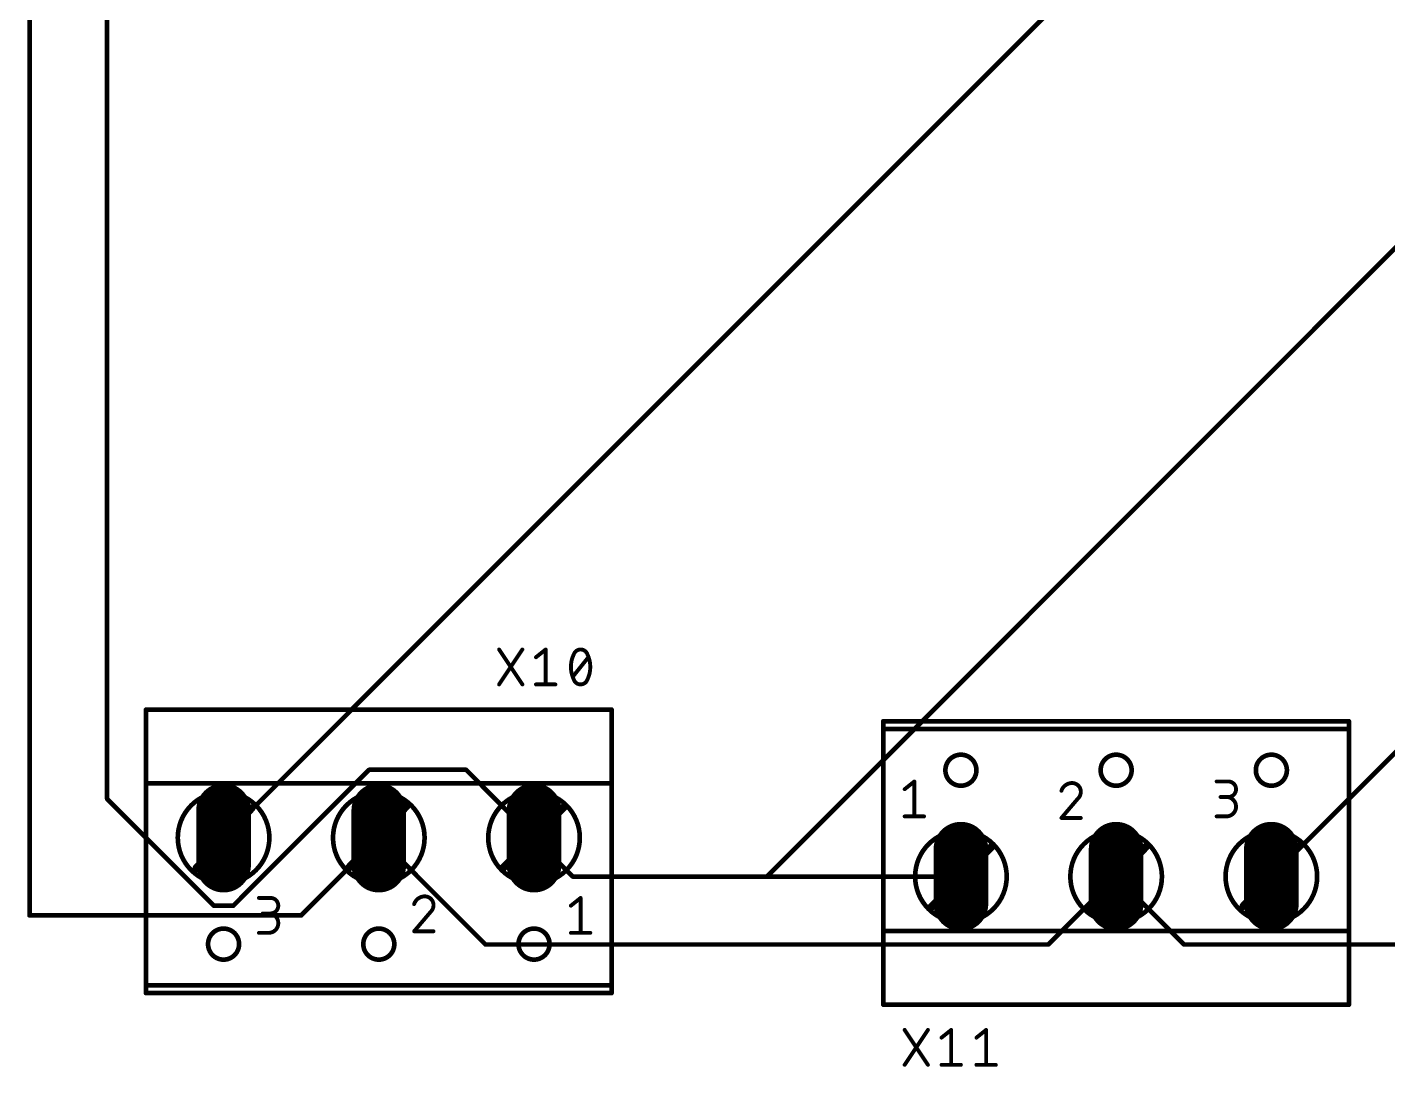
# Model space of a CAD drawing. Extents: x 12 to 245, y 1 to 99.
# Drawn here: x 16.43 to 60.96, y 2.03 to 36.04 of the extents above; entities that cross this region are included whole.
import ezdxf

# ---------------------------------------------------------------- set-up
doc = ezdxf.new("R2010")
doc.units = 0
for name, color, linetype in [('1', 12, 'CONTINUOUS'), ('17', 110, 'CONTINUOUS'), ('21', 253, 'CONTINUOUS'), ('23', 53, 'CONTINUOUS'), ('25', 253, 'CONTINUOUS'), ('51', 253, 'CONTINUOUS')]:
    doc.layers.add(name, color=color, linetype=linetype)

# ---------------------------------------------------------------- blocks, each defined once
blk = doc.blocks.new('LONGP100')
at = {"const_width": 1}
blk.add_lwpolyline([(-0.5, 0), (0.5, 0)], dxfattribs=at)
at = {"const_width": 0.5}
for points in [[(-0.5, 0.25, 1), (-0.5, -0.25)], [(0.5, -0.25, 1), (0.5, 0.25)]]:
    blk.add_lwpolyline(points, format="xyb", dxfattribs=at)

msp = doc.modelspace()

# ---------------------------------------------------------------- linework, layer by layer
at = {"layer": '1', "const_width": 0.1524}
for points in [[(86.36, 73.025), (22.86, 9.525)], [(16.51, 6.985), (16.51, 50.8)], [(19.05, 41.275), (19.05, 10.795)], [(40.64, 8.255), (65.7225, 33.3375)], [(66.04, 17.145), (57.15, 8.255)], [(23.1775, 7.3025), (27.6225, 11.7475)], [(27.6225, 11.7475), (30.7975, 11.7475)], [(30.7975, 11.7475), (33.02, 9.525)], [(19.05, 10.795), (22.5425, 7.3025)], [(27.94, 9.525), (25.4, 6.985)], [(27.94, 9.525), (31.4325, 6.0325)], [(34.29, 8.255), (33.02, 9.525)], [(40.64, 8.255), (34.29, 8.255)], [(46.99, 8.255), (40.64, 8.255)], [(49.8475, 6.0325), (52.07, 8.255)], [(54.2925, 6.0325), (52.07, 8.255)], [(22.5425, 7.3025), (23.1775, 7.3025)], [(25.4, 6.985), (16.51, 6.985)], [(31.4325, 6.0325), (49.8475, 6.0325)], [(73.9775, 6.0325), (54.2925, 6.0325)]]:
    msp.add_lwpolyline(points, dxfattribs=at)
at = {"layer": '1', "const_width": 0.0762}
for points in [[(27.6225, 11.7856, 1), (27.6225, 11.7094)], [(27.6494, 11.7206, 1), (27.5956, 11.7744)], [(30.8244, 11.7744, 1), (30.7706, 11.7206)], [(30.7975, 11.7094, 1), (30.7975, 11.7856)], [(19.0119, 10.795, 1), (19.0881, 10.795)], [(19.0769, 10.8219, 1), (19.0231, 10.7681)], [(22.8331, 9.5519, 1), (22.8869, 9.4981)], [(27.9669, 9.5519, 1), (27.9131, 9.4981)], [(27.9669, 9.4981, 1), (27.9131, 9.5519)], [(33.0469, 9.5519, 1), (32.9931, 9.4981)], [(32.9931, 9.4981, 1), (33.0469, 9.5519)], [(34.29, 8.2931, 1), (34.29, 8.2169)], [(34.2631, 8.2281, 1), (34.3169, 8.2819)], [(40.64, 8.2931, 1), (40.64, 8.2169)], [(40.6131, 8.2819, 1), (40.6669, 8.2281)], [(40.64, 8.2169, 1), (40.64, 8.2931)], [(46.99, 8.2169, 1), (46.99, 8.2931)], [(52.0969, 8.2819, 1), (52.0431, 8.2281)], [(52.0969, 8.2281, 1), (52.0431, 8.2819)], [(57.1231, 8.2819, 1), (57.1769, 8.2281)], [(22.5425, 7.3406, 1), (22.5425, 7.2644)], [(22.5156, 7.2756, 1), (22.5694, 7.3294)], [(23.1506, 7.3294, 1), (23.2044, 7.2756)], [(23.1775, 7.2644, 1), (23.1775, 7.3406)], [(16.51, 7.0231, 1), (16.51, 6.9469)], [(16.4719, 6.985, 1), (16.5481, 6.985)], [(25.3731, 7.0119, 1), (25.4269, 6.9581)], [(25.4, 6.9469, 1), (25.4, 7.0231)], [(31.4325, 6.0706, 1), (31.4325, 5.9944)], [(31.4056, 6.0056, 1), (31.4594, 6.0594)], [(49.8206, 6.0594, 1), (49.8744, 6.0056)], [(49.8475, 5.9944, 1), (49.8475, 6.0706)], [(54.2925, 6.0706, 1), (54.2925, 5.9944)], [(54.2656, 6.0056, 1), (54.3194, 6.0594)]]:
    msp.add_lwpolyline(points, format="xyb", dxfattribs=at)
at = {"layer": '21', "const_width": 0.1524}
for points in [[(35.56, 13.716), (20.32, 13.716)], [(20.32, 11.303), (20.32, 13.716)], [(35.56, 13.716), (35.56, 11.303)], [(44.45, 13.081), (44.45, 13.335)], [(44.45, 13.335), (59.69, 13.335)], [(59.69, 13.081), (59.69, 13.335)], [(59.69, 13.081), (44.45, 13.081)], [(44.45, 6.477), (44.45, 13.081)], [(59.69, 13.081), (59.69, 6.477)], [(20.32, 4.699), (20.32, 11.303)], [(21.971, 11.303), (20.32, 11.303)], [(27.051, 11.303), (23.749, 11.303)], [(32.131, 11.303), (28.829, 11.303)], [(35.56, 11.303), (33.909, 11.303)], [(35.56, 11.303), (35.56, 4.699)], [(44.45, 4.064), (44.45, 6.477)], [(44.45, 6.477), (46.101, 6.477)], [(47.879, 6.477), (51.181, 6.477)], [(52.959, 6.477), (56.261, 6.477)], [(58.039, 6.477), (59.69, 6.477)], [(59.69, 6.477), (59.69, 4.064)], [(20.32, 4.699), (35.56, 4.699)], [(20.32, 4.699), (20.32, 4.445)], [(35.56, 4.445), (20.32, 4.445)], [(35.56, 4.699), (35.56, 4.445)], [(44.45, 4.064), (59.69, 4.064)]]:
    msp.add_lwpolyline(points, dxfattribs=at)
at = {"layer": '21'}
for points, const_width in [([(20.32, 13.7541, 1), (20.32, 13.6779)], 0.0762), ([(20.3581, 13.716, 1), (20.2819, 13.716)], 0.0762), ([(35.5981, 13.716, 1), (35.5219, 13.716)], 0.0762), ([(35.56, 13.6779, 1), (35.56, 13.7541)], 0.0762), ([(44.4881, 13.335, 1), (44.4119, 13.335)], 0.0762), ([(44.45, 13.3731, 1), (44.45, 13.2969)], 0.0762), ([(59.7281, 13.335, 1), (59.6519, 13.335)], 0.0762), ([(59.69, 13.2969, 1), (59.69, 13.3731)], 0.0762), ([(44.45, 13.1191, 1), (44.45, 13.0429)], 0.0762), ([(44.4881, 13.081, 1), (44.4119, 13.081)], 0.0762), ([(44.4119, 13.081, 1), (44.4881, 13.081)], 0.0762), ([(59.7281, 13.081, 1), (59.6519, 13.081)], 0.0762), ([(59.6519, 13.081, 1), (59.7281, 13.081)], 0.0762), ([(59.69, 13.0429, 1), (59.69, 13.1191)], 0.0762), ([(46.99, 11.2268, 1), (46.99, 12.2428, 1), (46.99, 11.2268)], 0.1524), ([(52.07, 11.2268, 1), (52.07, 12.2428, 1), (52.07, 11.2268)], 0.1524), ([(57.15, 11.2268, 1), (57.15, 12.2428, 1), (57.15, 11.2268)], 0.1524), ([(20.3581, 11.303, 1), (20.2819, 11.303)], 0.0762), ([(20.32, 11.3411, 1), (20.32, 11.2649)], 0.0762), ([(20.2819, 11.303, 1), (20.3581, 11.303)], 0.0762), ([(21.971, 11.2649, 1), (21.971, 11.3411)], 0.0762), ([(23.749, 11.3411, 1), (23.749, 11.2649)], 0.0762), ([(27.051, 11.2649, 1), (27.051, 11.3411)], 0.0762), ([(28.829, 11.3411, 1), (28.829, 11.2649)], 0.0762), ([(32.131, 11.2649, 1), (32.131, 11.3411)], 0.0762), ([(33.909, 11.3411, 1), (33.909, 11.2649)], 0.0762), ([(35.5981, 11.303, 1), (35.5219, 11.303)], 0.0762), ([(35.5219, 11.303, 1), (35.5981, 11.303)], 0.0762), ([(35.56, 11.2649, 1), (35.56, 11.3411)], 0.0762), ([(22.86, 5.5372, 1), (22.86, 6.5532, 1), (22.86, 5.5372)], 0.1524), ([(27.94, 5.5372, 1), (27.94, 6.5532, 1), (27.94, 5.5372)], 0.1524), ([(33.02, 5.5372, 1), (33.02, 6.5532, 1), (33.02, 5.5372)], 0.1524), ([(44.4881, 6.477, 1), (44.4119, 6.477)], 0.0762), ([(44.45, 6.5151, 1), (44.45, 6.4389)], 0.0762), ([(44.4119, 6.477, 1), (44.4881, 6.477)], 0.0762), ([(46.101, 6.4389, 1), (46.101, 6.5151)], 0.0762), ([(47.879, 6.5151, 1), (47.879, 6.4389)], 0.0762), ([(51.181, 6.4389, 1), (51.181, 6.5151)], 0.0762), ([(52.959, 6.5151, 1), (52.959, 6.4389)], 0.0762), ([(56.261, 6.4389, 1), (56.261, 6.5151)], 0.0762), ([(58.039, 6.5151, 1), (58.039, 6.4389)], 0.0762), ([(59.7281, 6.477, 1), (59.6519, 6.477)], 0.0762), ([(59.6519, 6.477, 1), (59.7281, 6.477)], 0.0762), ([(59.69, 6.4389, 1), (59.69, 6.5151)], 0.0762), ([(20.32, 4.7371, 1), (20.32, 4.6609)], 0.0762), ([(20.3581, 4.699, 1), (20.2819, 4.699)], 0.0762), ([(20.2819, 4.699, 1), (20.3581, 4.699)], 0.0762), ([(20.32, 4.4831, 1), (20.32, 4.4069)], 0.0762), ([(20.2819, 4.445, 1), (20.3581, 4.445)], 0.0762), ([(35.5981, 4.699, 1), (35.5219, 4.699)], 0.0762), ([(35.5219, 4.699, 1), (35.5981, 4.699)], 0.0762), ([(35.5219, 4.445, 1), (35.5981, 4.445)], 0.0762), ([(35.56, 4.6609, 1), (35.56, 4.7371)], 0.0762), ([(35.56, 4.4069, 1), (35.56, 4.4831)], 0.0762), ([(44.45, 4.1021, 1), (44.45, 4.0259)], 0.0762), ([(44.4119, 4.064, 1), (44.4881, 4.064)], 0.0762), ([(59.6519, 4.064, 1), (59.7281, 4.064)], 0.0762), ([(59.69, 4.0259, 1), (59.69, 4.1021)], 0.0762)]:
    msp.add_lwpolyline(points, format="xyb", dxfattribs=dict(at, const_width=const_width))
at = {"layer": '23'}
for p in [(27.94, 8.89), (52.07, 8.89)]:
    msp.add_point(p, dxfattribs=at)
at = {"layer": '25', "const_width": 0.127}
for points in [[(31.877, 14.5415), (32.639, 15.6845)], [(31.877, 15.6845), (32.639, 14.5415)], [(33.0835, 15.4305), (33.401, 15.6845)], [(33.401, 15.6845), (33.401, 14.5415)], [(34.29, 14.7955), (34.798, 15.4305)], [(33.0835, 14.5415), (33.7185, 14.5415)], [(45.1485, 2.0955), (45.9105, 3.2385)], [(45.1485, 3.2385), (45.9105, 2.0955)], [(46.355, 2.9845), (46.6725, 3.2385)], [(46.6725, 3.2385), (46.6725, 2.0955)], [(47.498, 2.9845), (47.8155, 3.2385)], [(47.8155, 3.2385), (47.8155, 2.0955)], [(46.355, 2.0955), (46.99, 2.0955)], [(47.498, 2.0955), (48.133, 2.0955)]]:
    msp.add_lwpolyline(points, dxfattribs=at)
at = {"layer": '25'}
for points, const_width in [([(31.9034, 15.7021, 1), (31.8506, 15.6669)], 0.0635), ([(32.6654, 15.6669, 1), (32.6126, 15.7021)], 0.0635), ([(33.4328, 15.6845, 1), (33.3693, 15.6845)], 0.0635), ([(33.4208, 15.6597, 1), (33.3812, 15.7093)], 0.0635), ([(34.3218, 15.5258, 0.1139), (34.2265, 15.113)], 0.127), ([(34.544, 15.6845, 0.3205), (34.3218, 15.5258)], 0.127), ([(34.3503, 15.5118, 1), (34.2932, 15.5397)], 0.0635), ([(34.544, 15.7163, 1), (34.544, 15.6527)], 0.0635), ([(34.7662, 15.5258, 0.3205), (34.544, 15.6845)], 0.127), ([(34.544, 15.6527, 1), (34.544, 15.7163)], 0.0635), ([(34.8615, 15.113, 0.1139), (34.7662, 15.5258)], 0.127), ([(34.7948, 15.5397, 1), (34.7377, 15.5118)], 0.0635), ([(33.0637, 15.4553, 1), (33.1033, 15.4057)], 0.0635), ([(34.2583, 15.113, 1), (34.1947, 15.113)], 0.0635), ([(34.1947, 15.113, 1), (34.2583, 15.113)], 0.0635), ([(34.2265, 15.113, 0.1139), (34.3218, 14.7003)], 0.127), ([(34.2917, 15.536, 1), (34.3518, 15.5155)], 0.0635), ([(34.7662, 14.7003, 0.1139), (34.8615, 15.113)], 0.127), ([(34.7362, 15.5155, 1), (34.7963, 15.536)], 0.0635), ([(34.8228, 15.4107, 1), (34.7732, 15.4503)], 0.0635), ([(34.8933, 15.113, 1), (34.8297, 15.113)], 0.0635), ([(34.8297, 15.113, 1), (34.8933, 15.113)], 0.0635), ([(34.2652, 14.8153, 1), (34.3148, 14.7757)], 0.0635), ([(34.3518, 14.7105, 1), (34.2917, 14.69)], 0.0635), ([(34.3218, 14.7003, 0.3205), (34.544, 14.5415)], 0.127), ([(34.2932, 14.6863, 1), (34.3503, 14.7142)], 0.0635), ([(34.544, 14.5415, 0.3205), (34.7662, 14.7003)], 0.127), ([(34.7377, 14.7142, 1), (34.7948, 14.6863)], 0.0635), ([(34.7963, 14.69, 1), (34.7362, 14.7105)], 0.0635), ([(31.8506, 14.5591, 1), (31.9034, 14.5239)], 0.0635), ([(32.6126, 14.5239, 1), (32.6654, 14.5591)], 0.0635), ([(33.0835, 14.5733, 1), (33.0835, 14.5098)], 0.0635), ([(33.3693, 14.5415, 1), (33.4328, 14.5415)], 0.0635), ([(33.7185, 14.5098, 1), (33.7185, 14.5733)], 0.0635), ([(34.544, 14.5733, 1), (34.544, 14.5098)], 0.0635), ([(34.544, 14.5098, 1), (34.544, 14.5733)], 0.0635), ([(45.1749, 3.2561, 1), (45.1221, 3.2209)], 0.0635), ([(45.9369, 3.2209, 1), (45.8841, 3.2561)], 0.0635), ([(46.7043, 3.2385, 1), (46.6407, 3.2385)], 0.0635), ([(46.6923, 3.2137, 1), (46.6527, 3.2633)], 0.0635), ([(47.8473, 3.2385, 1), (47.7837, 3.2385)], 0.0635), ([(47.8353, 3.2137, 1), (47.7957, 3.2633)], 0.0635), ([(46.3352, 3.0093, 1), (46.3748, 2.9597)], 0.0635), ([(47.4782, 3.0093, 1), (47.5178, 2.9597)], 0.0635), ([(45.1221, 2.1131, 1), (45.1749, 2.0779)], 0.0635), ([(45.8841, 2.0779, 1), (45.9369, 2.1131)], 0.0635), ([(46.355, 2.1273, 1), (46.355, 2.0637)], 0.0635), ([(46.6407, 2.0955, 1), (46.7043, 2.0955)], 0.0635), ([(46.99, 2.0637, 1), (46.99, 2.1273)], 0.0635), ([(47.498, 2.1273, 1), (47.498, 2.0637)], 0.0635), ([(47.7837, 2.0955, 1), (47.8473, 2.0955)], 0.0635), ([(48.133, 2.0637, 1), (48.133, 2.1273)], 0.0635)]:
    msp.add_lwpolyline(points, format="xyb", dxfattribs=dict(at, const_width=const_width))
at = {"layer": '51'}
for points, const_width in [([(23.749, 11.303), (21.971, 11.303)], 0.1524), ([(28.829, 11.303), (27.051, 11.303)], 0.1524), ([(33.909, 11.303), (32.131, 11.303)], 0.1524), ([(45.1485, 11.1125), (45.466, 11.3665)], 0.127), ([(45.466, 11.3665), (45.466, 10.2235)], 0.127), ([(55.3593, 11.3665), (55.7403, 11.3665)], 0.127), ([(28.8544, 10.5664), (26.9494, 8.5344)], 0.254), ([(50.8191, 10.8077), (50.2793, 10.1727)], 0.127), ([(55.7403, 10.8585), (55.4863, 10.8585)], 0.127), ([(23.7744, 10.4902), (21.971, 8.5344)], 0.254), ([(34.0106, 10.541), (32.004, 8.5344)], 0.254), ([(45.1485, 10.2235), (45.7835, 10.2235)], 0.127), ([(55.3593, 10.2235), (55.6768, 10.2235)], 0.127), ([(50.2793, 10.1727), (50.9143, 10.1727)], 0.127), ([(45.9994, 7.239), (48.006, 9.2456)], 0.254), ([(51.1556, 7.2136), (53.0606, 9.2456)], 0.254), ([(56.2356, 7.2898), (58.039, 9.2456)], 0.254), ([(24.0157, 7.5565), (24.3967, 7.5565)], 0.127), ([(34.2265, 7.3025), (34.544, 7.5565)], 0.127), ([(34.544, 7.5565), (34.544, 6.4135)], 0.127), ([(29.6355, 7.0993), (29.0957, 6.4643)], 0.127), ([(24.3967, 7.0485), (24.1427, 7.0485)], 0.127), ([(24.0157, 6.4135), (24.3332, 6.4135)], 0.127), ([(29.0957, 6.4643), (29.7307, 6.4643)], 0.127), ([(34.2265, 6.4135), (34.8615, 6.4135)], 0.127), ([(46.101, 6.477), (47.879, 6.477)], 0.1524), ([(51.181, 6.477), (52.959, 6.477)], 0.1524), ([(56.261, 6.477), (58.039, 6.477)], 0.1524)]:
    msp.add_lwpolyline(points, dxfattribs=dict(at, const_width=const_width))
for points, const_width in [([(21.971, 11.3411, 1), (21.971, 11.2649)], 0.0762), ([(23.749, 11.2649, 1), (23.749, 11.3411)], 0.0762), ([(27.051, 11.3411, 1), (27.051, 11.2649)], 0.0762), ([(28.829, 11.2649, 1), (28.829, 11.3411)], 0.0762), ([(32.131, 11.3411, 1), (32.131, 11.2649)], 0.0762), ([(33.909, 11.2649, 1), (33.909, 11.3411)], 0.0762), ([(45.1287, 11.1373, 1), (45.1683, 11.0877)], 0.0635), ([(45.4978, 11.3665, 1), (45.4342, 11.3665)], 0.0635), ([(45.4858, 11.3417, 1), (45.4462, 11.3913)], 0.0635), ([(50.6286, 11.3157, 0.3252), (50.2793, 11.0617)], 0.127), ([(50.6286, 11.3475, 1), (50.6286, 11.284)], 0.0635), ([(50.9143, 11.03, 0.4142), (50.6286, 11.3157)], 0.127), ([(50.6285, 11.284, 1), (50.6286, 11.3475)], 0.0635), ([(55.3593, 11.3983, 1), (55.3593, 11.3347)], 0.0635), ([(55.7403, 11.3983, 1), (55.7403, 11.3347)], 0.0635), ([(55.7403, 10.8585, 1), (55.7403, 11.3665)], 0.127), ([(55.7403, 11.3347, 1), (55.7403, 11.3983)], 0.0635), ([(22.86, 8.0264, 1), (22.86, 11.0236, 1), (22.86, 8.0264)], 0.1524), ([(27.94, 8.0264, 1), (27.94, 11.0236, 1), (27.94, 8.0264)], 0.1524), ([(28.9007, 10.523, 1), (28.8081, 10.6098)], 0.127), ([(33.02, 8.0264, 1), (33.02, 11.0236, 1), (33.02, 8.0264)], 0.1524), ([(50.2491, 11.0715, 1), (50.3095, 11.0519)], 0.0635), ([(50.8191, 10.8077, 0.2053), (50.9143, 11.03)], 0.127), ([(50.7972, 10.8307, 1), (50.8409, 10.7847)], 0.0635), ([(50.8432, 10.7871, 1), (50.7949, 10.8283)], 0.0635), ([(50.946, 11.03, 1), (50.8826, 11.0299)], 0.0635), ([(50.8826, 11.03, 1), (50.9461, 11.03)], 0.0635), ([(55.4863, 10.8903, 1), (55.4863, 10.8268)], 0.0635), ([(55.6768, 10.8903, 1), (55.6768, 10.8268)], 0.0635), ([(55.6768, 10.2235, 1), (55.6768, 10.8585)], 0.127), ([(55.7403, 10.8903, 1), (55.7403, 10.8268)], 0.0635), ([(55.7403, 10.8268, 1), (55.7403, 10.8903)], 0.0635), ([(23.8211, 10.4472, 1), (23.7277, 10.5332)], 0.127), ([(34.0555, 10.4961, 1), (33.9657, 10.5859)], 0.127), ([(45.1485, 10.2553, 1), (45.1485, 10.1918)], 0.0635), ([(45.4342, 10.2235, 1), (45.4978, 10.2235)], 0.0635), ([(45.7835, 10.1918, 1), (45.7835, 10.2553)], 0.0635), ([(55.3593, 10.2553, 1), (55.3593, 10.1918)], 0.0635), ([(55.6768, 10.2553, 1), (55.6768, 10.1918)], 0.0635), ([(55.6768, 10.1918, 1), (55.6768, 10.2553)], 0.0635), ([(46.99, 6.7564, 1), (46.99, 9.7536, 1), (46.99, 6.7564)], 0.1524), ([(50.2793, 10.2045, 1), (50.2793, 10.141)], 0.0635), ([(50.2551, 10.1933, 1), (50.3035, 10.1521)], 0.0635), ([(52.07, 6.7564, 1), (52.07, 9.7536, 1), (52.07, 6.7564)], 0.1524), ([(50.9143, 10.141, 1), (50.9143, 10.2045)], 0.0635), ([(57.15, 6.7564, 1), (57.15, 9.7536, 1), (57.15, 6.7564)], 0.1524), ([(48.0509, 9.2007, 1), (47.9611, 9.2905)], 0.127), ([(53.1069, 9.2022, 1), (53.0143, 9.289)], 0.127), ([(58.0857, 9.2026, 1), (57.9923, 9.2886)], 0.127), ([(21.9243, 8.5774, 1), (22.0177, 8.4914)], 0.127), ([(26.9031, 8.5778, 1), (26.9957, 8.491)], 0.127), ([(31.9591, 8.5793, 1), (32.0489, 8.4895)], 0.127), ([(24.0157, 7.5883, 1), (24.0157, 7.5248)], 0.0635), ([(24.3967, 7.0485, 1), (24.3967, 7.5565)], 0.127), ([(24.3967, 7.5883, 1), (24.3967, 7.5248)], 0.0635), ([(24.3967, 7.5248, 1), (24.3967, 7.5883)], 0.0635), ([(29.445, 7.6073, 0.3252), (29.0957, 7.3533)], 0.127), ([(29.445, 7.6391, 1), (29.445, 7.5756)], 0.0635), ([(29.7307, 7.3216, 0.4142), (29.445, 7.6073)], 0.127), ([(29.4449, 7.5756, 1), (29.445, 7.6391)], 0.0635), ([(34.5758, 7.5565, 1), (34.5123, 7.5565)], 0.0635), ([(34.5638, 7.5317, 1), (34.5242, 7.5813)], 0.0635), ([(29.0655, 7.3631, 1), (29.1259, 7.3435)], 0.0635), ([(29.6355, 7.0993, 0.2053), (29.7307, 7.3216)], 0.127), ([(29.6136, 7.1223, 1), (29.6573, 7.0763)], 0.0635), ([(29.6596, 7.0787, 1), (29.6113, 7.1199)], 0.0635), ([(29.7624, 7.3216, 1), (29.699, 7.3215)], 0.0635), ([(29.699, 7.3216, 1), (29.7625, 7.3216)], 0.0635), ([(34.2067, 7.3273, 1), (34.2463, 7.2777)], 0.0635), ([(45.9545, 7.2839, 1), (46.0443, 7.1941)], 0.127), ([(51.1093, 7.257, 1), (51.2019, 7.1702)], 0.127), ([(56.1889, 7.3328, 1), (56.2823, 7.2468)], 0.127), ([(24.1427, 7.0803, 1), (24.1427, 7.0168)], 0.0635), ([(24.3332, 7.0803, 1), (24.3332, 7.0168)], 0.0635), ([(24.3332, 6.4135, 1), (24.3332, 7.0485)], 0.127), ([(24.3967, 7.0803, 1), (24.3967, 7.0168)], 0.0635), ([(24.3967, 7.0168, 1), (24.3967, 7.0803)], 0.0635), ([(24.0157, 6.4452, 1), (24.0157, 6.3818)], 0.0635), ([(24.3332, 6.4452, 1), (24.3332, 6.3818)], 0.0635), ([(24.3332, 6.3818, 1), (24.3332, 6.4452)], 0.0635), ([(29.0957, 6.4961, 1), (29.0957, 6.4326)], 0.0635), ([(29.0715, 6.4849, 1), (29.1199, 6.4437)], 0.0635), ([(29.7307, 6.4326, 1), (29.7307, 6.4961)], 0.0635), ([(34.2265, 6.4452, 1), (34.2265, 6.3818)], 0.0635), ([(34.5123, 6.4135, 1), (34.5758, 6.4135)], 0.0635), ([(34.8615, 6.3818, 1), (34.8615, 6.4452)], 0.0635), ([(46.101, 6.5151, 1), (46.101, 6.4389)], 0.0762), ([(47.879, 6.4389, 1), (47.879, 6.5151)], 0.0762), ([(51.181, 6.5151, 1), (51.181, 6.4389)], 0.0762), ([(52.959, 6.4389, 1), (52.959, 6.5151)], 0.0762), ([(56.261, 6.5151, 1), (56.261, 6.4389)], 0.0762), ([(58.039, 6.4389, 1), (58.039, 6.5151)], 0.0762)]:
    msp.add_lwpolyline(points, format="xyb", dxfattribs=dict(at, const_width=const_width))

# ---------------------------------------------------------------- block references
at = {"layer": '17', "xscale": 1.7907, "yscale": 1.7907}
for p, rotation in [((22.86, 9.525), 270), ((22.86, 9.525), 270), ((27.94, 9.525), 270), ((27.94, 9.525), 270), ((33.02, 9.525), 270), ((33.02, 9.525), 270), ((46.99, 8.255), 90), ((46.99, 8.255), 90), ((52.07, 8.255), 90), ((52.07, 8.255), 90), ((57.15, 8.255), 90), ((57.15, 8.255), 90)]:
    msp.add_blockref('LONGP100', p, dxfattribs=dict(at, rotation=rotation))

doc.saveas('drawing.dxf')
